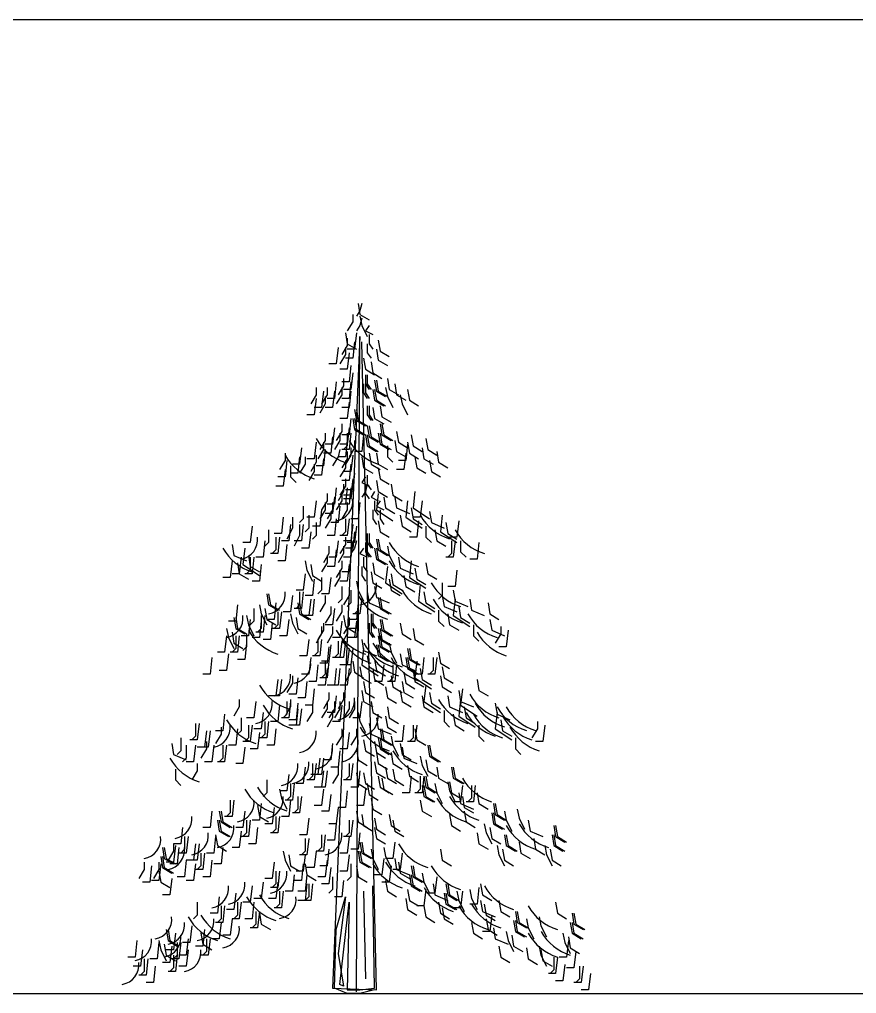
# Model space of a CAD drawing. Header units: millimetres. Extents: x 79741 to 173011, y 86123 to 135501.
# Drawn here: x 117783 to 128936, y 107522 to 120511 of the extents above; entities that cross this region are included whole.
import ezdxf

# ---------------------------------------------------------------- set-up
doc = ezdxf.new("R2010")
doc.units = ezdxf.units.MM
doc.layers.add('www.cad-blocks.net', color=7, linetype='Continuous')

# ---------------------------------------------------------------- blocks, each defined once
blk = doc.blocks.new('A$C2D902945')
for p, q in [((3167, 9104), (3119, 9031)), ((3143, 9201), (3167, 9055)), ((3192, 9201), (3167, 9104)), ((3070, 9055), (3070, 8958)), ((3167, 9055), (3289, 8982)), ((3167, 9031), (3192, 8909)), ((3192, 9007), (3167, 8909)), ((3070, 8958), (2997, 8836)), ((3167, 8909), (3119, 8836)), ((3192, 8909), (3265, 8763)), ((3289, 8909), (3240, 8836)), ((3240, 8836), (3338, 8788)), ((3167, 8763), (2802, 73)), ((2972, 8812), (2997, 8666)), ((2997, 8739), (2997, 8641)), ((3119, 8812), (3094, 8593)), ((3119, 24), (3167, 8763)), ((3289, 8788), (3289, 8666)), ((3411, 8715), (3435, 8568)), ((2875, 8617), (2851, 8398)), ((2997, 8641), (2924, 8520)), ((2972, 8617), (2972, 8520)), ((2997, 8666), (3119, 8593)), ((3094, 8593), (2997, 8593)), ((3094, 8690), (3070, 8471)), ((3387, 49), (3192, 8690)), ((3265, 8666), (3265, 8544)), ((3289, 8666), (3338, 8593)), ((3387, 8593), (3411, 8447)), ((2972, 8520), (2899, 8398)), ((3070, 8471), (2972, 8471)), ((3021, 8544), (2997, 8325)), ((3216, 8471), (3240, 8325)), ((3265, 8544), (3314, 8471)), ((3411, 8447), (3533, 8374)), ((3435, 8568), (3557, 8495)), ((2851, 8398), (2753, 8398)), ((2997, 8325), (2899, 8325)), ((3046, 8374), (3021, 8155)), ((3240, 8325), (3362, 8252)), ((3314, 8422), (3338, 8276)), ((2948, 8203), (2948, 8106)), ((3070, 8276), (3046, 8057)), ((3240, 8252), (3240, 8130)), ((3265, 8252), (3265, 8130)), ((3338, 8276), (3460, 8203)), ((3533, 8203), (3557, 8057)), ((2583, 8082), (2583, 7984)), ((2729, 8082), (2729, 7984)), ((2851, 8155), (2826, 7936)), ((2948, 8106), (2875, 7984)), ((3021, 8155), (2924, 8155)), ((2924, 8082), (2924, 7984)), ((3046, 8057), (2948, 8057)), ((3046, 8155), (3021, 7936)), ((3216, 8130), (3216, 8009)), ((3240, 8130), (3289, 8057)), ((3240, 8130), (3240, 8009)), ((3265, 8130), (3314, 8057)), ((3338, 8057), (3362, 7911)), ((3362, 8179), (3387, 8033)), ((3362, 8057), (3387, 7911)), ((3387, 8179), (3411, 8033)), ((3508, 8082), (3533, 7960)), ((3557, 8057), (3679, 7984)), ((3630, 8130), (3655, 7984)), ((3801, 8057), (3825, 7911)), ((2583, 7984), (2510, 7863)), ((2583, 7936), (2558, 7716)), ((2680, 8033), (2656, 7814)), ((2729, 7984), (2656, 7863)), ((2704, 7960), (2704, 7863)), ((2826, 7936), (2729, 7936)), ((2826, 8033), (2802, 7814)), ((2924, 7984), (2851, 7863)), ((3021, 7936), (2924, 7936)), ((3046, 8033), (3021, 7814)), ((3216, 8009), (3265, 7936)), ((3240, 8009), (3289, 7936)), ((3387, 8033), (3508, 7960)), ((3411, 8033), (3533, 7960)), ((3533, 7960), (3606, 7814)), ((3655, 7984), (3776, 7911)), ((3703, 7984), (3728, 7863)), ((2656, 7814), (2558, 7814)), ((2704, 7863), (2631, 7741)), ((2802, 7814), (2704, 7814)), ((3021, 7814), (2924, 7814)), ((3021, 7887), (2997, 7668)), ((3265, 7838), (3265, 7716)), ((3289, 7838), (3289, 7716)), ((3338, 7814), (3362, 7668)), ((3362, 7911), (3484, 7838)), ((3387, 7911), (3508, 7838)), ((3435, 7838), (3460, 7692)), ((3728, 7863), (3801, 7716)), ((3825, 7911), (3947, 7838)), ((2558, 7716), (2461, 7716)), ((2997, 7668), (2899, 7668)), ((3046, 7668), (3021, 7449)), ((3070, 7668), (3094, 7522)), ((3094, 7790), (3119, 7643)), ((3094, 7668), (3119, 7522)), ((3119, 7790), (3143, 7643)), ((3265, 7716), (3314, 7643)), ((3289, 7716), (3338, 7643)), ((3362, 7668), (3484, 7595)), ((3460, 7692), (3582, 7619)), ((2826, 7546), (2802, 7327)), ((2924, 7595), (2924, 7497)), ((3021, 7546), (2997, 7327)), ((3119, 7643), (3240, 7570)), ((3143, 7643), (3265, 7570)), ((3265, 7570), (3289, 7424)), ((3289, 7570), (3314, 7424)), ((3435, 7595), (3460, 7449)), ((3460, 7595), (3484, 7449)), ((2704, 7473), (2704, 7376)), ((2802, 7424), (2778, 7205)), ((2924, 7497), (2851, 7376)), ((2899, 7473), (2899, 7376)), ((3021, 7449), (2924, 7449)), ((2997, 7473), (2997, 7303)), ((3046, 7473), (3021, 7254)), ((3094, 7522), (3216, 7449)), ((3119, 7522), (3240, 7449)), ((3216, 7449), (3192, 7230)), ((3240, 7449), (3265, 7303)), ((3265, 7449), (3289, 7303)), ((3289, 7424), (3411, 7351)), ((3314, 7424), (3435, 7351)), ((3411, 7473), (3435, 7327)), ((3435, 7473), (3460, 7327)), ((3460, 7449), (3582, 7376)), ((3484, 7449), (3606, 7376)), ((3655, 7497), (3679, 7351)), ((3850, 7449), (3874, 7303)), ((2388, 7278), (2363, 7059)), ((2583, 7351), (2558, 7132)), ((2704, 7376), (2631, 7254)), ((2680, 7351), (2680, 7254)), ((2802, 7327), (2704, 7327)), ((2899, 7376), (2826, 7254)), ((2997, 7327), (2899, 7327)), ((2997, 7303), (2948, 7254)), ((2997, 7376), (2972, 7157)), ((3094, 7278), (3021, 7157)), ((3046, 7278), (3046, 7181)), ((3094, 7376), (3094, 7278)), ((3265, 7303), (3387, 7230)), ((3289, 7303), (3411, 7230)), ((3435, 7327), (3557, 7254)), ((3460, 7327), (3582, 7254)), ((3533, 7303), (3533, 7157)), ((3630, 7376), (3655, 7230)), ((3679, 7351), (3801, 7278)), ((3801, 7327), (3776, 7108)), ((3801, 7351), (3825, 7205)), ((3874, 7303), (3996, 7230)), ((3996, 7278), (4020, 7132)), ((4044, 7400), (4069, 7254)), ((2168, 7205), (2168, 7108)), ((2363, 7157), (2339, 6938)), ((2436, 7157), (2436, 7059)), ((2583, 7181), (2583, 7084)), ((2680, 7254), (2607, 7132)), ((2704, 7254), (2680, 7035)), ((2778, 7205), (2680, 7205)), ((2875, 7157), (2802, 7035)), ((2899, 7254), (2875, 7157)), ((2972, 7157), (2875, 7157)), ((3021, 7254), (2924, 7254)), ((3046, 7181), (2972, 7059)), ((2997, 7230), (2997, 7132)), ((3070, 7181), (3046, 6962)), ((3192, 7230), (3094, 7230)), ((3192, 7157), (3216, 7011)), ((3289, 7205), (3314, 7059)), ((3387, 7205), (3411, 7059)), ((3533, 7157), (3606, 7084)), ((3655, 7230), (3776, 7157)), ((3776, 7205), (3752, 6986)), ((3825, 7205), (3947, 7132)), ((3898, 7157), (3923, 7011)), ((4069, 7254), (4191, 7181)), ((4191, 7230), (4215, 7084)), ((2168, 7108), (2095, 6986)), ((2193, 7108), (2168, 6889)), ((2242, 7035), (2242, 6889)), ((2363, 7059), (2266, 7059)), ((2436, 7059), (2363, 6938)), ((2558, 7132), (2461, 7132)), ((2583, 7084), (2510, 6962)), ((2558, 7059), (2558, 6962)), ((2680, 7035), (2583, 7035)), ((2680, 7132), (2656, 6913)), ((2997, 7132), (2924, 7011)), ((2972, 7108), (2972, 7011)), ((3046, 7059), (3021, 6840)), ((3314, 7059), (3435, 6986)), ((3411, 7059), (3533, 6986)), ((3776, 7108), (3679, 7108)), ((4020, 7132), (4142, 7059)), ((4093, 7108), (4118, 6962)), ((4215, 7084), (4337, 7011)), ((2168, 6889), (2071, 6889)), ((2168, 6986), (2144, 6767)), ((2339, 6938), (2242, 6938)), ((2242, 6889), (2315, 6816)), ((2558, 6962), (2485, 6840)), ((2656, 6913), (2558, 6913)), ((2972, 7011), (2899, 6889)), ((3046, 6962), (2948, 6962)), ((3094, 6938), (3070, 6718)), ((3240, 6889), (3192, 6816)), ((3216, 7011), (3338, 6938)), ((3265, 6913), (3265, 6791)), ((3411, 7011), (3435, 6865)), ((3752, 6986), (3655, 6986)), ((3923, 7011), (4044, 6938)), ((4118, 6962), (4239, 6889)), ((2144, 6767), (2047, 6767)), ((2972, 6767), (2899, 6645)), ((3021, 6840), (2924, 6840)), ((2948, 6791), (2948, 6694)), ((2972, 6865), (2972, 6767)), ((3070, 6865), (3046, 6645)), ((3070, 6816), (3046, 6597)), ((3192, 6816), (3289, 6767)), ((3265, 6791), (3240, 6694)), ((3240, 6791), (3240, 6670)), ((3265, 6791), (3314, 6718)), ((3387, 6840), (3411, 6694)), ((3435, 6865), (3557, 6791)), ((3582, 6791), (3606, 6645)), ((2729, 6670), (2729, 6572)), ((2851, 6743), (2826, 6524)), ((2948, 6694), (2875, 6572)), ((2924, 6670), (2924, 6572)), ((3046, 6645), (2948, 6645)), ((2997, 6743), (2972, 6524)), ((3070, 6718), (2972, 6718)), ((3046, 6743), (3021, 6524)), ((3240, 6694), (3192, 6621)), ((3240, 6670), (3289, 6597)), ((3362, 6694), (3314, 6621)), ((3411, 6670), (3387, 6451)), ((3411, 6694), (3533, 6621)), ((3606, 6645), (3728, 6572)), ((3898, 6694), (3874, 6475)), ((2412, 6499), (2412, 6329)), ((2583, 6572), (2558, 6353)), ((2729, 6572), (2656, 6451)), ((2704, 6548), (2704, 6451)), ((2826, 6524), (2729, 6524)), ((2826, 6621), (2802, 6402)), ((2802, 6548), (2802, 6451)), ((2924, 6572), (2851, 6451)), ((2972, 6524), (2875, 6524)), ((2899, 6499), (2875, 6280)), ((3021, 6524), (2924, 6524)), ((3046, 6597), (2948, 6597)), ((2997, 6548), (2997, 6451)), ((3167, 6548), (3143, 6329)), ((3314, 6621), (3411, 6572)), ((3362, 6572), (3362, 6451)), ((3435, 6572), (3387, 6499)), ((3387, 6499), (3484, 6451)), ((3484, 6621), (3508, 6475)), ((3630, 6621), (3655, 6475)), ((3801, 6572), (3776, 6353)), ((3996, 6572), (3971, 6353)), ((2485, 6378), (2485, 6207)), ((2704, 6451), (2631, 6329)), ((2656, 6451), (2631, 6232)), ((2802, 6402), (2704, 6402)), ((2802, 6451), (2729, 6329)), ((2778, 6426), (2778, 6329)), ((2997, 6451), (2924, 6329)), ((3338, 6451), (3338, 6329)), ((3362, 6451), (3411, 6378)), ((3387, 6451), (3606, 6305)), ((3435, 6451), (3435, 6329)), ((3508, 6475), (3630, 6402)), ((3655, 6475), (3825, 6402)), ((3703, 6378), (3728, 6232)), ((3850, 6475), (3874, 6329)), ((3874, 6475), (4093, 6329)), ((4093, 6426), (4118, 6280)), ((4264, 6378), (4239, 6159)), ((2144, 6353), (2120, 6134)), ((2242, 6256), (2217, 6037)), ((2266, 6353), (2266, 6207)), ((2412, 6329), (2363, 6280)), ((2363, 6256), (2363, 6110)), ((2412, 6256), (2388, 6037)), ((2558, 6353), (2461, 6353)), ((2583, 6280), (2583, 6110)), ((2778, 6329), (2704, 6207)), ((2875, 6280), (2778, 6280)), ((2851, 6329), (2826, 6110)), ((2972, 6329), (2972, 6159)), ((3021, 6329), (2997, 6110)), ((3143, 6329), (3046, 6329)), ((3070, 6256), (3046, 6037)), ((3338, 6329), (3387, 6256)), ((3411, 6305), (3435, 6159)), ((3435, 6329), (3484, 6256)), ((3776, 6353), (3996, 6207)), ((3971, 6353), (3874, 6353)), ((3874, 6329), (3996, 6256)), ((3947, 6305), (3923, 6086)), ((4118, 6280), (4288, 6207)), ((4312, 6280), (4337, 6134)), ((4483, 6305), (4459, 6086)), ((1730, 6232), (1705, 6013)), ((1949, 6183), (1949, 6013)), ((2120, 6134), (2022, 6134)), ((2266, 6207), (2193, 6061)), ((2363, 6110), (2290, 5964)), ((2485, 6207), (2436, 6159)), ((2510, 6159), (2485, 5939)), ((2631, 6232), (2534, 6232)), ((2583, 6110), (2534, 6061)), ((2826, 6110), (2729, 6110)), ((2997, 6110), (2899, 6110)), ((2972, 6159), (2924, 6110)), ((3094, 6159), (3070, 5939)), ((3119, 6232), (3094, 6013)), ((3265, 6134), (3265, 6013)), ((3289, 6134), (3289, 6013)), ((3435, 6159), (3557, 6086)), ((3728, 6232), (3850, 6159)), ((4044, 6232), (4044, 6086)), ((4166, 6183), (4191, 6037)), ((4239, 6159), (4459, 6013)), ((4337, 6134), (4459, 6061)), ((1462, 5988), (1486, 5842)), ((1705, 6013), (1608, 6013)), ((1900, 6037), (1876, 5818)), ((1949, 6013), (1900, 5964)), ((2047, 6086), (2047, 5915)), ((2095, 6086), (2071, 5866)), ((2217, 6037), (2120, 6037)), ((2193, 5988), (2168, 5769)), ((2388, 6037), (2290, 6037)), ((2875, 6037), (2851, 5818)), ((2972, 5988), (2899, 5866)), ((3046, 6037), (2948, 6037)), ((2972, 6086), (2972, 5988)), ((3094, 6013), (2997, 6013)), ((3070, 6037), (3046, 5818)), ((3119, 6037), (3094, 5939)), ((3240, 6013), (3240, 5891)), ((3265, 6013), (3265, 5891)), ((3265, 6013), (3314, 5939)), ((3289, 6013), (3338, 5939)), ((3387, 6061), (3411, 5915)), ((3411, 6061), (3435, 5915)), ((3923, 6086), (3825, 6086)), ((4044, 6086), (4118, 6013)), ((4191, 6037), (4312, 5964)), ((4459, 6086), (4361, 6086)), ((4386, 6037), (4386, 5866)), ((4434, 6037), (4410, 5818)), ((4507, 6037), (4507, 5891)), ((4751, 6013), (4727, 5793)), ((1632, 5939), (1608, 5720)), ((2071, 5866), (1974, 5866)), ((2047, 5915), (1998, 5866)), ((2485, 5939), (2388, 5939)), ((2753, 5866), (2680, 5745)), ((2753, 5964), (2753, 5866)), ((2851, 5915), (2826, 5696)), ((2948, 5866), (2875, 5745)), ((2948, 5964), (2948, 5866)), ((3070, 5939), (2972, 5939)), ((3094, 5939), (3046, 5866)), ((3216, 5939), (3167, 5866)), ((3167, 5866), (3265, 5818)), ((3240, 5891), (3289, 5818)), ((3265, 5891), (3314, 5818)), ((3362, 5939), (3387, 5793)), ((3387, 5939), (3411, 5793)), ((3411, 5915), (3533, 5842)), ((3435, 5915), (3557, 5842)), ((3533, 5964), (3557, 5842)), ((4386, 5866), (4337, 5818)), ((4507, 5891), (4580, 5818)), ((1462, 5769), (1437, 5550)), ((1486, 5842), (1657, 5769)), ((1535, 5745), (1559, 5599)), ((1584, 5818), (1559, 5599)), ((1608, 5720), (1827, 5574)), ((1681, 5842), (1705, 5696)), ((1705, 5818), (1705, 5647)), ((1754, 5818), (1730, 5599)), ((1876, 5818), (1779, 5818)), ((1852, 5720), (1827, 5501)), ((2168, 5769), (2071, 5769)), ((2436, 5769), (2461, 5647)), ((2510, 5720), (2534, 5574)), ((2729, 5745), (2656, 5623)), ((2729, 5842), (2729, 5745)), ((2851, 5818), (2753, 5818)), ((2924, 5769), (2924, 5672)), ((3046, 5818), (2948, 5818)), ((3021, 5720), (2997, 5501)), ((3046, 5842), (3021, 5623)), ((3216, 5818), (3216, 5696)), ((3338, 5745), (3362, 5599)), ((3387, 5793), (3508, 5720)), ((3411, 5793), (3533, 5720)), ((3557, 5842), (3630, 5696)), ((3679, 5818), (3703, 5672)), ((3850, 5769), (3825, 5550)), ((4044, 5745), (4069, 5599)), ((4410, 5818), (4312, 5818)), ((4727, 5793), (4629, 5793)), ((1559, 5599), (1462, 5599)), ((1559, 5599), (1681, 5526)), ((1730, 5599), (1632, 5599)), ((1705, 5647), (1657, 5599)), ((1705, 5696), (1827, 5623)), ((2436, 5599), (2412, 5380)), ((2461, 5647), (2534, 5501)), ((2826, 5696), (2729, 5696)), ((2924, 5672), (2851, 5550)), ((2899, 5647), (2899, 5550)), ((3021, 5623), (2924, 5623)), ((3192, 5696), (3192, 5574)), ((3216, 5696), (3265, 5623)), ((3314, 5623), (3338, 5477)), ((3362, 5599), (3484, 5526)), ((3533, 5696), (3508, 5477)), ((3582, 5599), (3606, 5453)), ((3703, 5672), (3874, 5599)), ((3898, 5672), (3923, 5526)), ((4069, 5599), (4191, 5526)), ((4459, 5647), (4434, 5428)), ((1437, 5550), (1340, 5550)), ((1827, 5501), (1730, 5501)), ((2534, 5574), (2656, 5501)), ((2558, 5526), (2534, 5307)), ((2656, 5550), (2656, 5380)), ((2778, 5550), (2753, 5331)), ((2899, 5550), (2826, 5428)), ((2997, 5501), (2899, 5501)), ((3119, 5501), (3143, 5380)), ((3192, 5574), (3240, 5501)), ((3338, 5477), (3460, 5404)), ((3508, 5477), (3728, 5331)), ((3557, 5526), (3582, 5380)), ((3752, 5574), (3776, 5428)), ((3825, 5550), (4044, 5404)), ((3923, 5526), (4044, 5453)), ((4264, 5477), (4264, 5307)), ((1925, 5331), (1949, 5185)), ((1949, 5331), (1974, 5185)), ((2412, 5380), (2315, 5380)), ((2363, 5355), (2363, 5185)), ((2412, 5355), (2388, 5136)), ((2656, 5380), (2607, 5331)), ((2753, 5331), (2656, 5331)), ((2924, 5428), (2924, 5258)), ((3021, 5404), (3021, 5307)), ((3046, 5380), (3046, 5209)), ((3143, 5380), (3216, 5234)), ((3265, 5355), (3289, 5209)), ((3362, 5428), (3387, 5282)), ((3582, 5380), (3703, 5307)), ((3606, 5453), (3728, 5380)), ((3776, 5428), (3898, 5355)), ((3971, 5453), (3947, 5234)), ((4020, 5355), (4044, 5209)), ((4434, 5428), (4337, 5428)), ((4410, 5380), (4434, 5234)), ((2047, 5209), (2022, 4990)), ((2266, 5307), (2242, 5088)), ((2339, 5209), (2363, 5063)), ((2363, 5209), (2388, 5063)), ((2534, 5307), (2436, 5307)), ((2510, 5258), (2485, 5039)), ((2558, 5258), (2534, 5039)), ((2704, 5209), (2631, 5088)), ((2704, 5307), (2704, 5209)), ((2924, 5258), (2875, 5209)), ((3021, 5307), (2948, 5185)), ((3046, 5209), (2997, 5161)), ((3143, 5209), (3119, 4990)), ((3143, 5282), (3143, 5112)), ((3192, 5282), (3167, 5063)), ((3289, 5209), (3460, 5136)), ((3387, 5282), (3557, 5209)), ((3411, 5282), (3435, 5136)), ((3435, 5282), (3460, 5136)), ((3947, 5234), (4166, 5088)), ((4044, 5209), (4166, 5136)), ((4264, 5307), (4215, 5258)), ((4264, 5307), (4288, 5161)), ((4434, 5258), (4410, 5039)), ((4434, 5234), (4605, 5161)), ((4629, 5258), (4654, 5112)), ((4873, 5209), (4897, 5063)), ((1535, 5185), (1511, 4966)), ((1754, 5136), (1754, 4966)), ((1827, 5185), (1852, 5063)), ((1900, 5136), (1925, 4990)), ((1949, 5185), (2071, 5112)), ((1974, 5185), (2095, 5112)), ((2071, 5088), (2071, 4917)), ((2120, 5088), (2095, 4868)), ((2242, 5088), (2144, 5088)), ((2388, 5136), (2290, 5136)), ((2363, 5185), (2315, 5136)), ((2778, 5161), (2778, 5063)), ((2826, 5136), (2802, 4917)), ((2924, 5088), (2851, 4966)), ((2924, 5185), (2924, 5088)), ((3143, 5112), (3094, 5063)), ((3143, 5088), (3119, 4868)), ((3435, 5136), (3557, 5063)), ((3460, 5136), (3582, 5063)), ((4215, 5112), (4215, 4966)), ((4288, 5161), (4459, 5088)), ((4483, 5161), (4507, 5014)), ((4654, 5112), (4824, 5039)), ((1511, 4966), (1413, 4966)), ((1486, 5014), (1511, 4868)), ((1511, 5014), (1535, 4868)), ((1657, 5039), (1681, 4917)), ((1705, 4990), (1681, 4771)), ((1754, 4966), (1705, 4917)), ((1852, 4966), (1827, 4747)), ((1852, 5063), (1925, 4917)), ((1852, 5039), (1852, 4868)), ((1900, 5039), (1876, 4820)), ((2022, 4990), (1925, 4990)), ((1925, 4990), (2047, 4917)), ((1998, 4941), (1974, 4722)), ((2217, 4990), (2193, 4771)), ((2242, 5063), (2266, 4941)), ((2266, 4941), (2339, 4795)), ((2315, 5014), (2339, 4868)), ((2363, 5063), (2485, 4990)), ((2388, 5063), (2510, 4990)), ((2485, 5039), (2388, 5039)), ((2534, 5039), (2436, 5039)), ((2680, 4941), (2680, 4844)), ((2778, 5063), (2704, 4941)), ((2924, 4966), (2899, 4747)), ((2948, 5039), (2972, 4893)), ((3021, 5014), (3021, 4917)), ((3119, 4990), (3021, 4990)), ((3167, 5063), (3070, 5063)), ((3119, 4966), (3094, 4747)), ((3143, 4966), (3119, 4747)), ((3289, 4941), (3289, 4820)), ((3314, 5063), (3314, 4941)), ((3314, 4941), (3314, 4820)), ((3314, 4941), (3362, 4868)), ((3338, 5063), (3338, 4941)), ((3338, 4941), (3387, 4868)), ((3435, 4990), (3460, 4844)), ((3460, 4990), (3484, 4844)), ((3703, 4941), (3728, 4795)), ((4215, 4966), (4288, 4893)), ((4337, 5063), (4361, 4917)), ((4410, 5039), (4629, 4893)), ((4507, 5014), (4629, 4941)), ((4897, 5063), (5019, 4990)), ((4897, 4990), (4922, 4844)), ((1389, 4868), (1413, 4747)), ((1462, 4820), (1486, 4674)), ((1511, 4868), (1632, 4795)), ((1535, 4868), (1657, 4795)), ((1681, 4917), (1754, 4771)), ((1876, 4820), (1779, 4820)), ((1852, 4868), (1803, 4820)), ((2095, 4868), (1998, 4868)), ((2071, 4917), (2022, 4868)), ((2339, 4868), (2461, 4795)), ((2680, 4844), (2607, 4722)), ((2656, 4893), (2656, 4795)), ((2802, 4917), (2704, 4917)), ((2802, 4893), (2802, 4795)), ((3021, 4917), (2948, 4795)), ((2972, 4893), (3094, 4820)), ((2997, 4893), (2997, 4795)), ((3119, 4868), (3021, 4868)), ((3289, 4820), (3338, 4747)), ((3314, 4820), (3362, 4747)), ((3411, 4868), (3435, 4722)), ((3435, 4868), (3460, 4722)), ((3460, 4844), (3582, 4771)), ((3484, 4844), (3606, 4771)), ((3874, 4868), (3898, 4722)), ((4361, 4917), (4483, 4844)), ((4678, 4917), (4678, 4771)), ((4922, 4844), (5092, 4771)), ((5043, 4893), (5043, 4795)), ((5141, 4844), (5116, 4625)), ((1389, 4771), (1364, 4552)), ((1413, 4747), (1486, 4601)), ((1511, 4771), (1511, 4601)), ((1559, 4771), (1535, 4552)), ((1681, 4771), (1584, 4771)), ((1657, 4795), (1657, 4625)), ((1827, 4747), (1730, 4747)), ((1974, 4722), (1876, 4722)), ((2193, 4771), (2095, 4771)), ((2485, 4722), (2461, 4503)), ((2656, 4795), (2583, 4674)), ((2607, 4722), (2607, 4552)), ((2656, 4722), (2631, 4503)), ((2802, 4795), (2729, 4674)), ((2899, 4747), (2802, 4747)), ((2875, 4698), (2875, 4528)), ((2924, 4698), (2899, 4479)), ((2997, 4795), (2924, 4674)), ((2972, 4698), (2948, 4479)), ((3094, 4747), (2997, 4747)), ((3119, 4747), (3021, 4747)), ((3192, 4722), (3216, 4576)), ((3411, 4771), (3435, 4625)), ((3435, 4771), (3460, 4625)), ((3435, 4722), (3557, 4649)), ((3460, 4722), (3582, 4649)), ((3728, 4795), (3850, 4722)), ((3898, 4722), (4020, 4649)), ((4678, 4771), (4751, 4698)), ((5043, 4795), (4970, 4674)), ((1364, 4552), (1267, 4552)), ((1535, 4552), (1437, 4552)), ((1511, 4601), (1462, 4552)), ((1486, 4674), (1608, 4601)), ((1657, 4625), (1608, 4576)), ((1657, 4674), (1632, 4455)), ((2607, 4552), (2558, 4503)), ((2753, 4625), (2729, 4406)), ((2778, 4649), (2753, 4430)), ((3021, 4601), (2997, 4382)), ((3070, 4601), (3046, 4382)), ((3216, 4601), (3192, 4382)), ((3216, 4576), (3387, 4503)), ((3387, 4649), (3411, 4503)), ((3411, 4649), (3435, 4503)), ((3435, 4625), (3557, 4552)), ((3460, 4625), (3582, 4552)), ((3557, 4674), (3582, 4552)), ((3582, 4552), (3655, 4406)), ((3801, 4601), (3825, 4455)), ((3825, 4601), (3850, 4455)), ((4215, 4552), (4239, 4406)), ((5116, 4625), (5019, 4625)), ((1194, 4479), (1169, 4260)), ((1413, 4528), (1389, 4309)), ((1632, 4455), (1535, 4455)), ((2461, 4503), (2363, 4503)), ((2510, 4479), (2485, 4260)), ((2631, 4503), (2534, 4503)), ((2753, 4430), (2656, 4430)), ((2704, 4430), (2704, 4260)), ((2753, 4430), (2729, 4211)), ((2899, 4479), (2802, 4479)), ((2875, 4528), (2826, 4479)), ((2948, 4479), (2851, 4479)), ((3070, 4430), (3094, 4284)), ((3265, 4503), (3289, 4357)), ((3362, 4455), (3387, 4309)), ((3411, 4503), (3533, 4430)), ((3435, 4503), (3557, 4430)), ((3703, 4528), (3728, 4382)), ((3776, 4479), (3801, 4333)), ((3801, 4479), (3825, 4333)), ((3825, 4455), (3947, 4382)), ((3850, 4455), (3971, 4382)), ((3923, 4430), (3898, 4211)), ((4020, 4479), (3996, 4260)), ((4142, 4479), (4142, 4309)), ((4191, 4479), (4166, 4260)), ((1389, 4309), (1291, 4309)), ((2607, 4382), (2583, 4163)), ((2729, 4406), (2631, 4406)), ((2729, 4333), (2704, 4114)), ((2851, 4333), (2826, 4114)), ((2899, 4333), (2875, 4114)), ((2997, 4382), (2899, 4382)), ((3046, 4382), (2948, 4382)), ((3021, 4333), (2997, 4114)), ((3046, 4382), (3046, 4284)), ((3167, 4357), (3192, 4211)), ((3192, 4382), (3411, 4236)), ((3289, 4357), (3411, 4284)), ((3338, 4333), (3362, 4187)), ((3387, 4309), (3508, 4236)), ((3484, 4382), (3460, 4163)), ((3606, 4382), (3606, 4211)), ((3655, 4382), (3630, 4163)), ((3728, 4382), (3898, 4309)), ((3801, 4333), (3923, 4260)), ((3825, 4333), (3947, 4260)), ((3874, 4309), (3898, 4163)), ((3971, 4333), (3996, 4187)), ((4142, 4309), (4093, 4260)), ((4239, 4406), (4361, 4333)), ((4264, 4357), (4288, 4211)), ((1169, 4260), (1072, 4260)), ((2071, 4187), (2047, 3968)), ((2120, 4187), (2095, 3968)), ((2266, 4236), (2266, 4138)), ((2339, 4211), (2315, 3992)), ((2485, 4260), (2388, 4260)), ((2461, 4163), (2436, 3943)), ((2583, 4163), (2485, 4163)), ((2729, 4211), (2631, 4211)), ((2704, 4260), (2656, 4211)), ((3046, 4284), (2972, 4163)), ((3094, 4284), (3216, 4211)), ((3192, 4211), (3314, 4138)), ((3216, 4163), (3240, 4016)), ((3362, 4187), (3484, 4114)), ((3460, 4163), (3362, 4163)), ((3630, 4163), (3533, 4163)), ((3606, 4211), (3557, 4163)), ((3582, 4236), (3606, 4089)), ((3728, 4163), (3752, 4016)), ((3752, 4284), (3776, 4138)), ((3996, 4260), (3898, 4260)), ((3898, 4211), (4118, 4065)), ((3898, 4163), (4020, 4089)), ((3996, 4187), (4118, 4114)), ((4166, 4260), (4069, 4260)), ((4239, 4236), (4264, 4089)), ((4288, 4211), (4410, 4138)), ((4727, 4187), (4751, 4041)), ((2266, 4138), (2193, 4016)), ((2558, 4065), (2534, 3846)), ((2704, 4114), (2607, 4114)), ((2826, 4114), (2729, 4114)), ((2875, 4114), (2778, 4114)), ((2997, 4114), (2899, 4114)), ((3192, 4041), (3216, 3895)), ((3508, 4089), (3533, 3943)), ((3606, 4089), (3728, 4016)), ((3703, 4041), (3728, 3895)), ((3776, 4138), (3898, 4065)), ((4044, 4114), (4020, 3895)), ((4264, 4089), (4386, 4016)), ((4483, 4041), (4507, 3895)), ((4532, 4065), (4507, 3846)), ((4751, 4041), (4873, 3968)), ((1559, 3919), (1559, 3822)), ((2047, 3968), (1949, 3968)), ((2095, 3968), (1998, 3968)), ((2315, 3992), (2217, 3992)), ((2242, 3919), (2242, 3822)), ((2436, 3943), (2339, 3943)), ((2753, 3919), (2680, 3797)), ((2753, 4016), (2753, 3919)), ((2851, 3968), (2826, 3749)), ((2948, 3919), (2875, 3797)), ((2948, 4016), (2948, 3919)), ((3240, 4016), (3362, 3943)), ((3533, 3943), (3655, 3870)), ((3752, 4016), (3874, 3943)), ((3996, 3968), (4020, 3822)), ((4093, 4016), (4118, 3870)), ((4337, 3968), (4361, 3822)), ((4507, 3919), (4483, 3700)), ((1559, 3822), (1486, 3700)), ((1779, 3895), (1754, 3676)), ((2095, 3846), (2071, 3627)), ((2242, 3822), (2168, 3700)), ((2193, 3895), (2193, 3724)), ((2242, 3895), (2217, 3676)), ((2339, 3870), (2315, 3651)), ((2339, 3797), (2315, 3578)), ((2388, 3797), (2363, 3578)), ((2534, 3846), (2436, 3846)), ((2534, 3846), (2534, 3749)), ((2729, 3797), (2656, 3676)), ((2729, 3895), (2729, 3797)), ((2826, 3797), (2753, 3676)), ((2802, 3773), (2802, 3676)), ((2826, 3895), (2826, 3797)), ((2899, 3797), (2826, 3676)), ((2899, 3895), (2899, 3797)), ((2924, 3846), (2899, 3627)), ((3021, 3797), (2948, 3676)), ((3021, 3895), (3021, 3797)), ((3094, 3797), (3021, 3676)), ((3094, 3797), (3021, 3676)), ((3094, 3895), (3094, 3797)), ((3094, 3895), (3094, 3797)), ((3192, 3895), (3167, 3676)), ((3216, 3895), (3338, 3822)), ((3314, 3895), (3338, 3749)), ((3533, 3822), (3557, 3676)), ((3728, 3895), (3850, 3822)), ((4020, 3895), (4239, 3749)), ((4020, 3822), (4142, 3749)), ((4118, 3870), (4239, 3797)), ((4288, 3773), (4288, 3627)), ((4361, 3822), (4532, 3749)), ((4507, 3895), (4678, 3822)), ((4507, 3846), (4727, 3700)), ((4556, 3822), (4580, 3676)), ((4970, 3870), (4995, 3724)), ((1364, 3724), (1340, 3505)), ((1584, 3676), (1584, 3505)), ((1754, 3676), (1657, 3676)), ((1876, 3749), (1852, 3530)), ((2217, 3676), (2120, 3676)), ((2193, 3724), (2144, 3676)), ((2315, 3651), (2217, 3651)), ((2534, 3749), (2461, 3627)), ((2826, 3749), (2729, 3749)), ((2802, 3676), (2729, 3554)), ((3167, 3676), (3070, 3676)), ((3143, 3749), (3167, 3627)), ((3338, 3749), (3460, 3676)), ((3387, 3676), (3411, 3530)), ((3508, 3700), (3533, 3554)), ((3557, 3676), (3679, 3603)), ((4410, 3724), (4434, 3578)), ((4483, 3700), (4702, 3554)), ((4580, 3676), (4702, 3603)), ((4995, 3749), (4970, 3530)), ((4995, 3724), (5165, 3651)), ((5043, 3651), (5068, 3505)), ((975, 3603), (975, 3432)), ((1023, 3603), (999, 3384)), ((1316, 3554), (1316, 3457)), ((1535, 3530), (1511, 3311)), ((1681, 3578), (1681, 3408)), ((1730, 3578), (1705, 3359)), ((1852, 3530), (1754, 3530)), ((1900, 3627), (1900, 3457)), ((1949, 3627), (1925, 3408)), ((2071, 3627), (1974, 3627)), ((2047, 3530), (2022, 3311)), ((2315, 3578), (2217, 3578)), ((2363, 3578), (2266, 3578)), ((2899, 3627), (2802, 3627)), ((2924, 3530), (2924, 3432)), ((3119, 3530), (3119, 3432)), ((3167, 3627), (3240, 3481)), ((3289, 3603), (3314, 3457)), ((3411, 3530), (3582, 3457)), ((3435, 3530), (3460, 3384)), ((3460, 3530), (3484, 3384)), ((3533, 3554), (3655, 3481)), ((3752, 3578), (3728, 3359)), ((3874, 3578), (3874, 3408)), ((3923, 3578), (3898, 3359)), ((3898, 3530), (3923, 3384)), ((4288, 3627), (4361, 3554)), ((4434, 3578), (4556, 3505)), ((4751, 3578), (4751, 3432)), ((4970, 3530), (5190, 3384)), ((5531, 3530), (5458, 3408)), ((5531, 3627), (5531, 3530)), ((5628, 3578), (5604, 3359)), ((780, 3408), (780, 3238)), ((999, 3384), (901, 3384)), ((975, 3432), (926, 3384)), ((1121, 3505), (1096, 3286)), ((1169, 3505), (1145, 3286)), ((1340, 3505), (1243, 3505)), ((1316, 3457), (1243, 3335)), ((1584, 3505), (1535, 3457)), ((1681, 3408), (1632, 3359)), ((1827, 3481), (1803, 3262)), ((1925, 3408), (1827, 3408)), ((1900, 3457), (1852, 3408)), ((2924, 3432), (2851, 3311)), ((3021, 3481), (2997, 3262)), ((3119, 3432), (3046, 3311)), ((3216, 3384), (3240, 3238)), ((3314, 3457), (3484, 3384)), ((3411, 3408), (3435, 3262)), ((3435, 3408), (3460, 3262)), ((3460, 3384), (3582, 3311)), ((3484, 3384), (3606, 3311)), ((3582, 3432), (3606, 3311)), ((3874, 3408), (3825, 3359)), ((3923, 3384), (4044, 3311)), ((4751, 3432), (4824, 3359)), ((5068, 3505), (5190, 3432)), ((5238, 3408), (5238, 3262)), ((658, 3335), (682, 3189)), ((853, 3311), (853, 3140)), ((975, 3311), (950, 3091)), ((1096, 3286), (999, 3286)), ((1145, 3286), (1048, 3286)), ((1121, 3262), (1048, 3140)), ((1121, 3359), (1121, 3262)), ((1218, 3311), (1194, 3091)), ((1340, 3311), (1340, 3140)), ((1389, 3311), (1364, 3091)), ((1511, 3311), (1413, 3311)), ((1705, 3359), (1608, 3359)), ((1632, 3286), (1608, 3067)), ((1803, 3262), (1705, 3262)), ((2022, 3311), (1925, 3311)), ((2802, 3335), (2778, 3116)), ((2997, 3262), (2899, 3262)), ((3119, 3262), (3143, 3116)), ((3362, 3359), (3387, 3213)), ((3435, 3262), (3557, 3189)), ((3460, 3262), (3582, 3189)), ((3606, 3311), (3679, 3164)), ((3728, 3359), (3630, 3359)), ((3703, 3335), (3728, 3189)), ((3728, 3286), (3752, 3140)), ((3898, 3359), (3801, 3359)), ((4069, 3311), (4093, 3164)), ((4093, 3311), (4118, 3164)), ((5238, 3262), (5311, 3189)), ((5604, 3359), (5506, 3359)), ((682, 3189), (853, 3116)), ((780, 3238), (731, 3189)), ((853, 3140), (804, 3091)), ((1340, 3140), (1291, 3091)), ((2631, 3140), (2607, 2921)), ((2680, 3140), (2656, 2921)), ((2899, 3238), (2875, 3018)), ((3240, 3238), (3362, 3164)), ((3387, 3213), (3411, 3067)), ((3387, 3213), (3508, 3140)), ((3582, 3213), (3606, 3067)), ((3728, 3189), (3850, 3116)), ((3752, 3140), (3923, 3067)), ((3971, 3164), (3996, 3043)), ((4093, 3164), (4215, 3091)), ((4118, 3164), (4239, 3091)), ((707, 2994), (707, 2848)), ((950, 3091), (853, 3091)), ((999, 3067), (999, 2970)), ((1194, 3091), (1096, 3091)), ((1364, 3091), (1267, 3091)), ((1608, 3067), (1511, 3067)), ((2436, 3018), (2412, 2799)), ((2534, 3067), (2534, 2897)), ((2583, 3067), (2558, 2848)), ((2778, 3116), (2680, 3116)), ((2875, 3018), (2778, 3018)), ((2875, 3018), (2875, 2921)), ((3021, 3067), (3021, 2897)), ((3070, 3067), (3046, 2848)), ((3143, 3116), (3265, 3043)), ((3362, 3091), (3387, 2945)), ((3411, 3067), (3533, 2994)), ((3508, 3018), (3533, 2872)), ((3606, 3067), (3728, 2994)), ((3606, 2994), (3630, 2848)), ((3801, 3043), (3825, 2897)), ((3996, 3043), (4069, 2897)), ((4044, 3116), (4069, 2970)), ((4191, 3018), (4215, 2872)), ((4386, 3018), (4410, 2872)), ((4410, 3018), (4434, 2872)), ((999, 2970), (926, 2848)), ((2217, 2921), (2193, 2702)), ((2534, 2897), (2485, 2848)), ((2607, 2921), (2510, 2921)), ((2656, 2921), (2558, 2921)), ((2680, 2970), (2656, 2751)), ((2729, 2970), (2704, 2751)), ((2875, 2921), (2802, 2799)), ((3021, 2897), (2972, 2848)), ((3119, 2945), (3143, 2799)), ((3167, 2970), (3143, 2751)), ((3216, 2945), (3240, 2799)), ((3387, 2945), (3508, 2872)), ((3411, 2897), (3435, 2751)), ((3460, 2872), (3484, 2726)), ((3533, 2872), (3655, 2799)), ((3825, 2897), (3947, 2824)), ((3850, 2897), (3825, 2678)), ((3971, 2897), (3971, 2726)), ((4020, 2897), (3996, 2678)), ((4020, 2897), (4044, 2751)), ((4044, 2897), (4069, 2751)), ((4069, 2970), (4191, 2897)), ((4215, 2872), (4337, 2799)), ((4410, 2872), (4532, 2799)), ((4434, 2872), (4556, 2799)), ((707, 2848), (780, 2775)), ((1925, 2848), (1925, 2678)), ((2242, 2799), (2242, 2629)), ((2290, 2799), (2266, 2580)), ((2412, 2799), (2315, 2799)), ((2558, 2848), (2461, 2848)), ((2656, 2751), (2558, 2751)), ((2704, 2751), (2607, 2751)), ((3046, 2848), (2948, 2848)), ((3143, 2751), (3046, 2751)), ((3143, 2799), (3265, 2726)), ((3240, 2799), (3362, 2726)), ((3265, 2799), (3289, 2653)), ((3435, 2751), (3557, 2678)), ((3630, 2848), (3752, 2775)), ((3996, 2775), (4020, 2629)), ((4020, 2775), (4044, 2629)), ((4044, 2751), (4166, 2678)), ((4069, 2751), (4191, 2678)), ((4166, 2799), (4191, 2678)), ((4337, 2824), (4361, 2702)), ((4361, 2824), (4386, 2678)), ((4532, 2775), (4507, 2556)), ((4654, 2775), (4654, 2605)), ((4702, 2775), (4678, 2556)), ((1925, 2678), (1876, 2629)), ((2095, 2726), (2120, 2605)), ((2193, 2702), (2095, 2702)), ((2120, 2605), (2193, 2459)), ((2242, 2629), (2193, 2580)), ((2339, 2629), (2339, 2459)), ((2388, 2629), (2363, 2410)), ((2680, 2726), (2656, 2507)), ((2778, 2653), (2753, 2434)), ((2997, 2702), (2972, 2483)), ((3240, 2726), (3216, 2507)), ((3289, 2653), (3411, 2580)), ((3314, 2605), (3338, 2459)), ((3484, 2726), (3606, 2653)), ((3825, 2678), (3728, 2678)), ((3996, 2678), (3898, 2678)), ((3971, 2726), (3923, 2678)), ((4020, 2629), (4142, 2556)), ((4044, 2629), (4166, 2556)), ((4191, 2678), (4264, 2532)), ((4361, 2702), (4434, 2556)), ((4386, 2678), (4507, 2605)), ((4483, 2678), (4507, 2532)), ((4532, 2629), (4556, 2483)), ((4654, 2605), (4605, 2556)), ((4727, 2678), (4751, 2532)), ((1437, 2580), (1437, 2410)), ((1486, 2580), (1462, 2361)), ((1803, 2507), (1827, 2361)), ((1852, 2532), (1827, 2313)), ((2022, 2483), (1998, 2264)), ((2266, 2580), (2168, 2580)), ((2242, 2580), (2217, 2361)), ((2656, 2507), (2558, 2507)), ((2875, 2483), (2851, 2264)), ((2972, 2483), (2875, 2483)), ((3216, 2507), (3119, 2507)), ((3971, 2580), (3996, 2434)), ((4507, 2556), (4410, 2556)), ((4507, 2532), (4678, 2459)), ((4556, 2483), (4678, 2410)), ((4678, 2556), (4580, 2556)), ((4751, 2532), (4873, 2459)), ((4946, 2532), (4970, 2386)), ((4970, 2532), (4995, 2386)), ((1194, 2434), (1169, 2215)), ((1291, 2434), (1316, 2288)), ((1316, 2434), (1340, 2288)), ((1462, 2361), (1364, 2361)), ((1437, 2410), (1389, 2361)), ((1632, 2434), (1608, 2215)), ((1827, 2361), (1949, 2288)), ((2047, 2361), (2047, 2191)), ((2095, 2361), (2071, 2142)), ((2217, 2361), (2120, 2361)), ((2363, 2410), (2266, 2410)), ((2339, 2459), (2290, 2410)), ((2753, 2434), (2656, 2434)), ((3119, 2434), (3143, 2288)), ((3192, 2386), (3216, 2239)), ((3338, 2459), (3460, 2386)), ((3557, 2386), (3582, 2239)), ((3996, 2434), (4118, 2361)), ((4361, 2386), (4386, 2239)), ((4556, 2434), (4580, 2288)), ((4922, 2410), (4946, 2264)), ((4946, 2410), (4970, 2264)), ((4970, 2386), (5092, 2313)), ((4995, 2386), (5116, 2313)), ((5092, 2434), (5116, 2313)), ((5263, 2459), (5287, 2337)), ((804, 2215), (780, 1996)), ((1169, 2215), (1072, 2215)), ((1267, 2313), (1291, 2166)), ((1291, 2313), (1316, 2166)), ((1316, 2288), (1437, 2215)), ((1340, 2288), (1462, 2215)), ((1608, 2215), (1511, 2215)), ((1657, 2313), (1657, 2142)), ((1705, 2313), (1681, 2093)), ((1827, 2313), (1730, 2313)), ((1803, 2215), (1779, 1996)), ((1998, 2264), (1900, 2264)), ((2485, 2337), (2461, 2118)), ((2851, 2264), (2753, 2264)), ((2851, 2264), (2826, 2045)), ((3021, 2313), (3021, 2142)), ((3070, 2313), (3046, 2093)), ((3143, 2288), (3265, 2215)), ((3216, 2239), (3338, 2166)), ((3362, 2337), (3387, 2191)), ((3362, 2215), (3387, 2069)), ((3582, 2239), (3703, 2166)), ((3606, 2313), (3630, 2166)), ((4386, 2239), (4507, 2166)), ((4580, 2288), (4702, 2215)), ((4824, 2264), (4848, 2142)), ((4897, 2215), (4922, 2069)), ((4946, 2264), (5068, 2191)), ((4970, 2264), (5092, 2191)), ((5116, 2313), (5190, 2166)), ((5287, 2337), (5360, 2191)), ((5409, 2313), (5433, 2166)), ((5750, 2239), (5774, 2093)), ((5774, 2239), (5799, 2093)), ((828, 2093), (828, 1923)), ((877, 2093), (853, 1874)), ((1243, 2093), (1218, 1874)), ((1243, 2118), (1267, 1972)), ((1291, 2166), (1413, 2093)), ((1316, 2166), (1437, 2093)), ((1584, 2166), (1559, 1947)), ((1681, 2093), (1584, 2093)), ((1657, 2142), (1608, 2093)), ((2071, 2142), (1974, 2142)), ((2047, 2191), (1998, 2142)), ((2461, 2118), (2363, 2118)), ((2656, 2118), (2656, 1947)), ((2704, 2118), (2680, 1899)), ((3046, 2093), (2948, 2093)), ((3021, 2142), (2972, 2093)), ((3021, 2093), (2997, 1874)), ((3167, 2142), (3143, 1923)), ((3387, 2191), (3508, 2118)), ((3630, 2166), (3752, 2093)), ((4727, 2142), (4751, 1996)), ((4848, 2142), (4922, 1996)), ((5092, 2118), (5116, 1972)), ((5116, 2118), (5141, 1972)), ((5433, 2166), (5604, 2093)), ((5726, 2118), (5750, 1972)), ((5750, 2118), (5774, 1972)), ((5774, 2093), (5896, 2020)), ((5799, 2093), (5921, 2020)), ((780, 1996), (682, 1996)), ((682, 1996), (682, 1899)), ((707, 1972), (682, 1753)), ((975, 1996), (950, 1777)), ((1023, 1996), (999, 1777)), ((1267, 1972), (1389, 1899)), ((1779, 1996), (1681, 1996)), ((2436, 2069), (2436, 1899)), ((2485, 2069), (2461, 1850)), ((2826, 2045), (2729, 2045)), ((3167, 2020), (3192, 1874)), ((3192, 2020), (3216, 1874)), ((3387, 2069), (3508, 1996)), ((3630, 2020), (3606, 1801)), ((4751, 1996), (4873, 1923)), ((4922, 2069), (5043, 1996)), ((4995, 1972), (5019, 1850)), ((5116, 1972), (5238, 1899)), ((5141, 1972), (5263, 1899)), ((5287, 2020), (5311, 1874)), ((5482, 2069), (5506, 1923)), ((5628, 1972), (5652, 1850)), ((5750, 1972), (5872, 1899)), ((5774, 1972), (5896, 1899)), ((512, 1826), (536, 1680)), ((536, 1947), (560, 1801)), ((536, 1826), (560, 1680)), ((560, 1947), (585, 1801)), ((682, 1899), (609, 1777)), ((755, 1947), (731, 1728)), ((853, 1874), (755, 1874)), ((828, 1923), (780, 1874)), ((1048, 1874), (1048, 1704)), ((1096, 1874), (1072, 1655)), ((1218, 1874), (1121, 1874)), ((1340, 1947), (1316, 1728)), ((1559, 1947), (1462, 1947)), ((2144, 1899), (2168, 1777)), ((2217, 1850), (2242, 1704)), ((2461, 1850), (2363, 1850)), ((2436, 1899), (2388, 1850)), ((2436, 1850), (2412, 1631)), ((2583, 1899), (2558, 1680)), ((2680, 1899), (2583, 1899)), ((2656, 1947), (2607, 1899)), ((2753, 1923), (2729, 1704)), ((2997, 1874), (2899, 1874)), ((3021, 1850), (2997, 1631)), ((3143, 1923), (3046, 1923)), ((3143, 1899), (3167, 1753)), ((3167, 1899), (3192, 1753)), ((3192, 1874), (3314, 1801)), ((3216, 1874), (3338, 1801)), ((3314, 1923), (3338, 1801)), ((3484, 1947), (3508, 1826)), ((3508, 1826), (3582, 1680)), ((3728, 1874), (3703, 1655)), ((4239, 1923), (4264, 1777)), ((5019, 1850), (5092, 1704)), ((5068, 1923), (5092, 1777)), ((5311, 1874), (5433, 1801)), ((5506, 1923), (5628, 1850)), ((5652, 1850), (5726, 1704)), ((5701, 1923), (5726, 1777)), ((292, 1753), (292, 1655)), ((390, 1704), (365, 1485)), ((487, 1753), (487, 1655)), ((512, 1728), (487, 1509)), ((560, 1801), (682, 1728)), ((585, 1801), (707, 1728)), ((682, 1753), (585, 1753)), ((731, 1728), (633, 1728)), ((853, 1777), (828, 1558)), ((950, 1777), (853, 1777)), ((999, 1777), (901, 1777)), ((975, 1728), (950, 1509)), ((1048, 1704), (999, 1655)), ((1194, 1777), (1169, 1558)), ((1316, 1728), (1218, 1728)), ((2022, 1753), (1998, 1534)), ((2168, 1777), (2242, 1631)), ((2242, 1704), (2363, 1631)), ((2412, 1728), (2388, 1509)), ((2436, 1728), (2461, 1582)), ((2729, 1704), (2631, 1704)), ((2729, 1777), (2704, 1558)), ((3046, 1728), (3046, 1558)), ((3119, 1704), (3143, 1558)), ((3167, 1753), (3289, 1680)), ((3192, 1753), (3314, 1680)), ((3338, 1801), (3411, 1655)), ((3484, 1801), (3460, 1582)), ((3606, 1801), (3508, 1801)), ((3582, 1704), (3557, 1485)), ((3630, 1801), (3655, 1655)), ((3679, 1753), (3703, 1607)), ((3850, 1704), (3874, 1558)), ((3874, 1704), (3898, 1558)), ((4264, 1777), (4386, 1704)), ((5092, 1777), (5214, 1704)), ((5726, 1777), (5847, 1704)), ((292, 1655), (219, 1534)), ((487, 1655), (414, 1534)), ((487, 1631), (512, 1485)), ((536, 1680), (658, 1607)), ((560, 1680), (682, 1607)), ((1072, 1655), (975, 1655)), ((2047, 1631), (2047, 1461)), ((2095, 1631), (2071, 1412)), ((2290, 1582), (2266, 1363)), ((2412, 1631), (2315, 1631)), ((2461, 1582), (2436, 1363)), ((2558, 1680), (2461, 1680)), ((2461, 1582), (2583, 1509)), ((2778, 1680), (2753, 1461)), ((2997, 1631), (2899, 1631)), ((3460, 1582), (3362, 1582)), ((3703, 1655), (3606, 1655)), ((3655, 1655), (3825, 1582)), ((3703, 1607), (3825, 1534)), ((3825, 1582), (3850, 1436)), ((3850, 1582), (3874, 1436)), ((3996, 1607), (4020, 1485)), ((365, 1485), (268, 1485)), ((487, 1509), (390, 1509)), ((512, 1485), (633, 1412)), ((658, 1534), (633, 1314)), ((828, 1558), (731, 1558)), ((950, 1509), (853, 1509)), ((1169, 1558), (1072, 1558)), ((1730, 1436), (1705, 1217)), ((1876, 1485), (1852, 1266)), ((1998, 1534), (1900, 1534)), ((2047, 1461), (1998, 1412)), ((2071, 1485), (2047, 1266)), ((2388, 1509), (2290, 1509)), ((2461, 1461), (2436, 1241)), ((2485, 1461), (2485, 1290)), ((2534, 1461), (2510, 1241)), ((2704, 1558), (2607, 1558)), ((2753, 1461), (2656, 1461)), ((2802, 1558), (2802, 1388)), ((2948, 1509), (2924, 1290)), ((3046, 1558), (2997, 1509)), ((3143, 1558), (3265, 1485)), ((3362, 73), (3338, 1436)), ((3557, 1485), (3460, 1485)), ((3508, 1509), (3533, 1363)), ((3850, 1436), (3971, 1363)), ((3874, 1558), (3996, 1485)), ((3874, 1436), (3996, 1363)), ((3898, 1558), (4020, 1485)), ((4020, 1485), (4093, 1339)), ((4142, 1461), (4166, 1314)), ((4191, 1558), (4166, 1339)), ((4312, 1461), (4337, 1314)), ((4337, 1461), (4361, 1314)), ((4775, 1461), (4800, 1314)), ((633, 1314), (536, 1314)), ((1511, 1339), (1486, 1120)), ((2071, 1412), (1974, 1412)), ((2095, 1363), (2095, 1193)), ((2144, 1363), (2120, 1144)), ((2266, 1363), (2168, 1363)), ((2436, 1363), (2339, 1363)), ((2802, 1388), (2753, 1339)), ((3216, 1363), (3240, 195)), ((3533, 1363), (3655, 1290)), ((3801, 1388), (3825, 1241)), ((4044, 1388), (4020, 1168)), ((4166, 1339), (4069, 1339)), ((4166, 1314), (4337, 1241)), ((4288, 1339), (4312, 1193)), ((4312, 1339), (4337, 1193)), ((4337, 1314), (4459, 1241)), ((4361, 1314), (4483, 1241)), ((4459, 1363), (4483, 1241)), ((4532, 1363), (4507, 1144)), ((4629, 1388), (4654, 1266)), ((4751, 1412), (4727, 1193)), ((4800, 1314), (4922, 1241)), ((999, 1217), (999, 1047)), ((1291, 1290), (1267, 1071)), ((1535, 1217), (1535, 1047)), ((1584, 1217), (1559, 998)), ((1705, 1217), (1608, 1217)), ((1754, 1217), (1730, 998)), ((1852, 1266), (1754, 1266)), ((2047, 1266), (1949, 1266)), ((2095, 1193), (2047, 1144)), ((2436, 1241), (2339, 1241)), ((2510, 1241), (2412, 1241)), ((2485, 1290), (2436, 1241)), ((2924, 1290), (2826, 1290)), ((2851, 852), (2972, 1290)), ((2972, 1290), (2875, 536)), ((2899, 122), (3021, 1217)), ((3021, 1217), (2997, 49)), ((3776, 1266), (3801, 1120)), ((3825, 1241), (3947, 1168)), ((4215, 1217), (4239, 1071)), ((4312, 1193), (4434, 1120)), ((4337, 1193), (4459, 1120)), ((4483, 1241), (4556, 1095)), ((4727, 1193), (4629, 1193)), ((4654, 1266), (4727, 1120)), ((4775, 1241), (4800, 1095)), ((4824, 1193), (4848, 1047)), ((5019, 1241), (5043, 1095)), ((5774, 1217), (5799, 1071)), ((999, 1047), (950, 998)), ((1267, 1071), (1169, 1071)), ((1316, 1168), (1316, 998)), ((1364, 1168), (1340, 949)), ((1486, 1120), (1389, 1120)), ((1535, 1047), (1486, 998)), ((1779, 1095), (1779, 925)), ((1827, 1095), (1803, 876)), ((1827, 1071), (1852, 925)), ((2120, 1144), (2022, 1144)), ((3801, 1120), (3923, 1047)), ((4020, 1168), (3923, 1168)), ((4020, 1168), (4044, 1022)), ((4239, 1071), (4361, 998)), ((4264, 1144), (4288, 998)), ((4507, 1144), (4410, 1144)), ((4800, 1095), (4970, 1022)), ((4848, 1047), (4970, 974)), ((4922, 1047), (4897, 828)), ((5043, 1095), (5165, 1022)), ((5238, 1095), (5263, 949)), ((5263, 1095), (5287, 949)), ((5799, 1071), (5921, 998)), ((5994, 1071), (6018, 925)), ((6018, 1071), (6042, 925)), ((1340, 949), (1243, 949)), ((1316, 998), (1267, 949)), ((1316, 949), (1291, 730)), ((1462, 998), (1437, 779)), ((1559, 998), (1462, 998)), ((1730, 998), (1632, 998)), ((1779, 925), (1730, 876)), ((1852, 925), (1974, 852)), ((4044, 1022), (4166, 949)), ((4288, 998), (4410, 925)), ((4654, 949), (4678, 803)), ((4848, 998), (4873, 852)), ((5214, 974), (5238, 828)), ((5238, 974), (5263, 828)), ((5263, 949), (5384, 876)), ((5287, 949), (5409, 876)), ((5384, 998), (5409, 876)), ((5555, 1022), (5579, 901)), ((5969, 949), (5994, 803)), ((5994, 949), (6018, 803)), ((6018, 925), (6140, 852)), ((6042, 925), (6164, 852)), ((585, 852), (609, 706)), ((609, 852), (633, 706)), ((707, 803), (682, 584)), ((926, 901), (901, 682)), ((1048, 803), (1072, 657)), ((1096, 852), (1072, 633)), ((1803, 876), (1705, 876)), ((2826, 73), (2851, 852)), ((4678, 803), (4800, 730)), ((4897, 828), (4800, 828)), ((4873, 852), (4995, 779)), ((4946, 876), (4970, 730)), ((5116, 828), (5141, 706)), ((5238, 828), (5360, 755)), ((5263, 828), (5384, 755)), ((5409, 876), (5482, 730)), ((5579, 901), (5652, 755)), ((5872, 803), (5896, 682)), ((5994, 803), (6115, 730)), ((6018, 803), (6140, 730)), ((195, 706), (171, 487)), ((487, 682), (463, 463)), ((487, 706), (512, 584)), ((560, 657), (585, 511)), ((609, 706), (731, 633)), ((633, 706), (755, 633)), ((731, 682), (731, 511)), ((780, 682), (755, 463)), ((901, 682), (804, 682)), ((877, 730), (853, 511)), ((1072, 657), (1194, 584)), ((1121, 730), (1121, 560)), ((1169, 730), (1145, 511)), ((1291, 730), (1194, 730)), ((1437, 779), (1340, 779)), ((4970, 730), (5141, 657)), ((5141, 706), (5214, 560)), ((5190, 779), (5214, 633)), ((5896, 682), (5969, 536)), ((5945, 706), (5921, 487)), ((5945, 755), (5969, 609)), ((268, 584), (244, 365)), ((512, 584), (585, 438)), ((682, 584), (585, 584)), ((658, 633), (633, 414)), ((877, 584), (853, 365)), ((1072, 633), (975, 633)), ((1121, 560), (1072, 511)), ((2875, 536), (2948, 97)), ((5019, 633), (5043, 487)), ((5214, 633), (5336, 560)), ((5384, 609), (5409, 463)), ((5555, 633), (5579, 511)), ((5579, 584), (5604, 438)), ((5969, 609), (6091, 536)), ((6042, 560), (6018, 341)), ((171, 487), (73, 487)), ((292, 463), (292, 292)), ((341, 463), (317, 243)), ((463, 463), (365, 463)), ((633, 414), (536, 414)), ((585, 511), (707, 438)), ((755, 463), (658, 463)), ((731, 511), (682, 463)), ((682, 511), (682, 341)), ((731, 511), (707, 292)), ((853, 511), (755, 511)), ((1145, 511), (1048, 511)), ((5043, 487), (5165, 414)), ((5409, 463), (5531, 389)), ((5579, 511), (5652, 365)), ((5604, 438), (5726, 365)), ((5750, 487), (5750, 316)), ((5799, 487), (5774, 268)), ((5921, 487), (5823, 487)), ((244, 365), (146, 365)), ((292, 292), (244, 243)), ((439, 365), (414, 146)), ((707, 292), (609, 292)), ((682, 341), (633, 292)), ((853, 365), (755, 365)), ((5774, 268), (5677, 268)), ((5750, 316), (5701, 268)), ((5896, 389), (5872, 170)), ((6018, 341), (5921, 341)), ((6091, 365), (6091, 195)), ((6140, 365), (6115, 146)), ((6237, 268), (6213, 49)), ((317, 243), (219, 243)), ((414, 146), (317, 146)), ((5872, 170), (5774, 170)), ((6115, 146), (6018, 146)), ((6091, 195), (6042, 146)), ((2802, 73), (3387, 49)), ((2997, 0), (2826, 73)), ((2948, 97), (2899, 122)), ((2997, 49), (3167, 49)), ((3167, 49), (3362, 73)), ((3362, 49), (3167, 0)), ((6213, 49), (6115, 49)), ((3167, 0), (2997, 0))]:
    blk.add_line(p, q)
for centre, radius, start, end in [((3173, 7729), 676, 209.1351, 252.7278), ((3612, 7705), 676, 209.1351, 252.7278), ((2759, 7510), 676, 209.1351, 252.7278), ((2807, 6565), 264, 279.4209, 6.7896), ((4562, 6707), 676, 209.1351, 252.7278), ((5025, 6512), 676, 209.1351, 252.7278), ((1540, 6054), 264, 279.4209, 6.7896), ((4148, 6342), 676, 209.1351, 252.7278), ((1931, 6269), 676, 209.1351, 252.7278), ((4148, 6098), 676, 209.1351, 252.7278), ((3124, 5446), 264, 279.4209, 6.7896), ((4708, 5806), 676, 209.1351, 252.7278), ((1906, 5324), 264, 279.4209, 6.7896), ((4318, 5709), 676, 209.1351, 252.7278), ((3734, 5636), 676, 209.1351, 252.7278), ((4732, 5587), 676, 209.1351, 252.7278), ((1345, 5008), 264, 279.4209, 6.7896), ((5195, 5392), 676, 209.1351, 252.7278), ((2272, 5173), 676, 209.1351, 252.7278), ((3441, 5173), 676, 209.1351, 252.7278), ((5317, 5149), 676, 209.1351, 252.7278), ((3514, 5052), 676, 209.1351, 252.7278), ((3807, 5003), 676, 209.1351, 252.7278), ((3880, 4881), 676, 209.1351, 252.7278), ((3928, 5003), 676, 209.1351, 252.7278), ((2247, 4399), 264, 279.4209, 6.7896), ((4172, 4808), 676, 209.1351, 252.7278), ((1979, 4229), 264, 279.4209, 6.7896), ((2418, 4443), 676, 209.1351, 252.7278), ((2832, 3912), 264, 279.4209, 6.7896), ((4806, 4248), 676, 209.1351, 252.7278), ((5220, 4321), 676, 209.1351, 252.7278), ((1735, 3863), 264, 279.4209, 6.7896), ((2467, 4175), 676, 209.1351, 252.7278), ((5293, 4200), 676, 209.1351, 252.7278), ((5585, 4151), 676, 209.1351, 252.7278), ((5707, 4151), 676, 209.1351, 252.7278), ((1979, 3981), 676, 209.1351, 252.7278), ((3148, 3693), 264, 279.4209, 6.7896), ((5171, 4078), 676, 209.1351, 252.7278), ((5269, 4054), 676, 209.1351, 252.7278), ((5658, 4029), 676, 209.1351, 252.7278), ((1175, 3547), 264, 279.4209, 6.7896), ((3758, 3883), 676, 209.1351, 252.7278), ((5756, 3883), 676, 209.1351, 252.7278), ((2320, 3474), 264, 279.4209, 6.7896), ((2880, 3352), 264, 279.4209, 6.7896), ((2539, 3255), 264, 279.4209, 6.7896), ((1224, 3469), 676, 209.1351, 252.7278), ((4196, 3567), 676, 209.1351, 252.7278), ((2076, 3036), 264, 279.4209, 6.7896), ((2223, 3060), 264, 279.4209, 6.7896), ((5122, 3202), 676, 209.1351, 252.7278), ((2394, 3080), 676, 209.1351, 252.7278), ((2223, 3056), 676, 209.1351, 252.7278), ((1881, 2598), 264, 279.4209, 6.7896), ((4781, 2934), 676, 209.1351, 252.7278), ((4952, 2958), 676, 209.1351, 252.7278), ((1492, 2549), 264, 279.4209, 6.7896), ((663, 2330), 264, 279.4209, 6.7896), ((1224, 2208), 264, 279.4209, 6.7896), ((5707, 2569), 676, 209.1351, 252.7278), ((5878, 2593), 676, 209.1351, 252.7278), ((249, 2062), 264, 279.4209, 6.7896), ((883, 2111), 264, 279.4209, 6.7896), ((2661, 2111), 264, 279.4209, 6.7896), ((4270, 2325), 676, 209.1351, 252.7278), ((566, 1916), 264, 279.4209, 6.7896), ((3928, 2057), 676, 209.1351, 252.7278), ((4099, 2082), 676, 209.1351, 252.7278), ((4708, 2033), 676, 209.1351, 252.7278), ((1930, 1600), 264, 279.4209, 6.7896), ((1151, 1405), 264, 279.4209, 6.7896), ((1370, 1454), 264, 279.4209, 6.7896), ((5415, 1765), 676, 209.1351, 252.7278), ((2418, 1644), 676, 209.1351, 252.7278), ((4611, 1741), 676, 209.1351, 252.7278), ((2247, 1619), 676, 209.1351, 252.7278), ((2052, 1259), 264, 279.4209, 6.7896), ((5244, 1522), 676, 209.1351, 252.7278), ((1638, 1376), 676, 209.1351, 252.7278), ((5074, 1498), 676, 209.1351, 252.7278), ((5999, 1498), 676, 209.1351, 252.7278), ((395, 991), 264, 279.4209, 6.7896), ((566, 918), 264, 279.4209, 6.7896), ((1468, 1352), 676, 209.1351, 252.7278), ((956, 967), 264, 279.4209, 6.7896), ((1297, 869), 264, 279.4209, 6.7896), ((5999, 1132), 676, 209.1351, 252.7278), ((6170, 1157), 676, 209.1351, 252.7278), ((127, 699), 264, 279.4209, 6.7896), ((517, 748), 264, 279.4209, 6.7896), ((785, 553), 264, 279.4209, 6.7896), ((-43, 383), 264, 279.4209, 6.7896)]:
    blk.add_arc(centre, radius, start, end)
blk = doc.blocks.new('FORMAT')
at = {"layer": 'www.cad-blocks.net', "color": 155, "true_color": 0x546d8e}
for p, q in [((87199, 120511), (173011, 120511)), ((87199, 107522), (173011, 107522))]:
    blk.add_line(p, q, dxfattribs=at)

msp = doc.modelspace()

# ---------------------------------------------------------------- block references
msp.add_blockref('A$C2D902945', (119153, 107522))
at = {"layer": 'www.cad-blocks.net'}
msp.add_blockref('FORMAT', (0, 0), dxfattribs=at)

doc.saveas('drawing.dxf')
